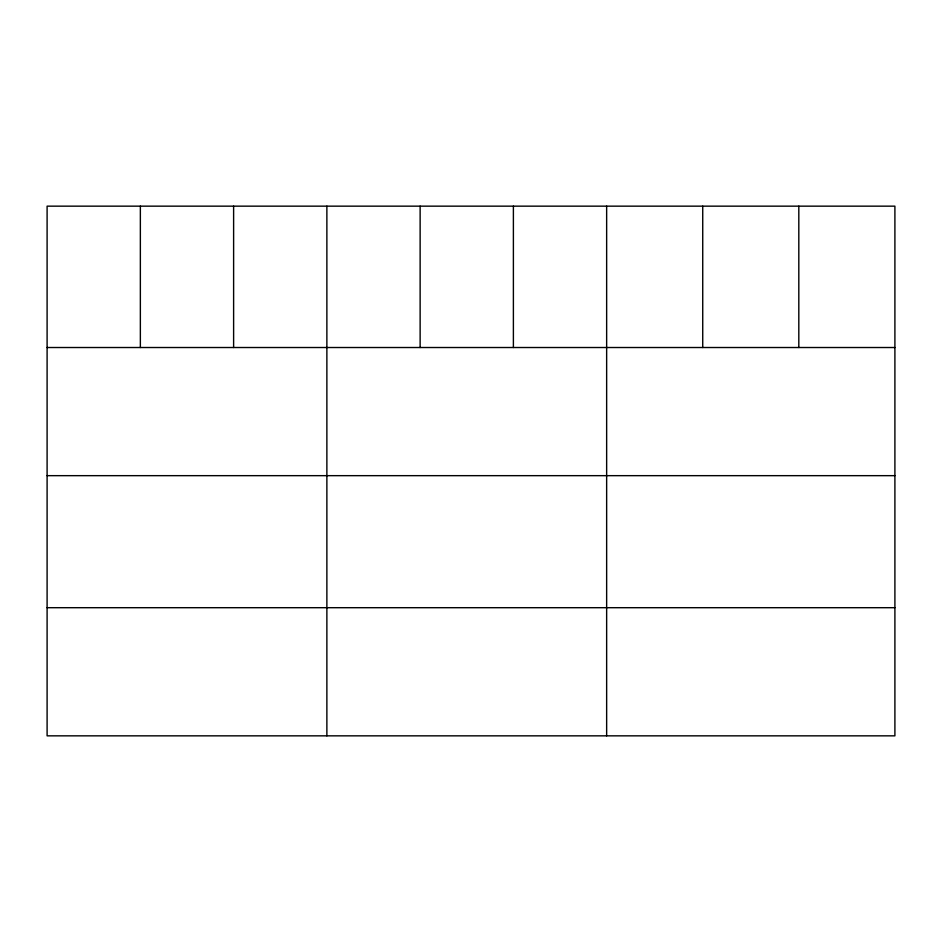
<?xml version="1.0" encoding="UTF-8"?>
<svg xmlns="http://www.w3.org/2000/svg" width="942" height="942" viewBox="0 0 942 942"><rect width="100%" height="100%" fill="white"/><g stroke="black" fill="none" stroke-linecap="round" stroke-linejoin="round"><path stroke-width="1.41" d="M894.9 347.516L894.9 735.843L47.1 735.843L47.1 206.157L894.9 206.157L894.9 347.516L47.1 347.516M47.1 475.663L894.9 475.663M47.1 607.696L894.9 607.696M798.816 206.157L798.816 347.516M702.732 206.157L702.732 347.516M606.648 206.157L606.648 735.843M513.39 206.157L513.39 347.516M420.132 206.157L420.132 347.516M326.874 206.157L326.874 735.843M233.616 206.157L233.616 347.516M140.358 206.157L140.358 347.516"/></g></svg>
